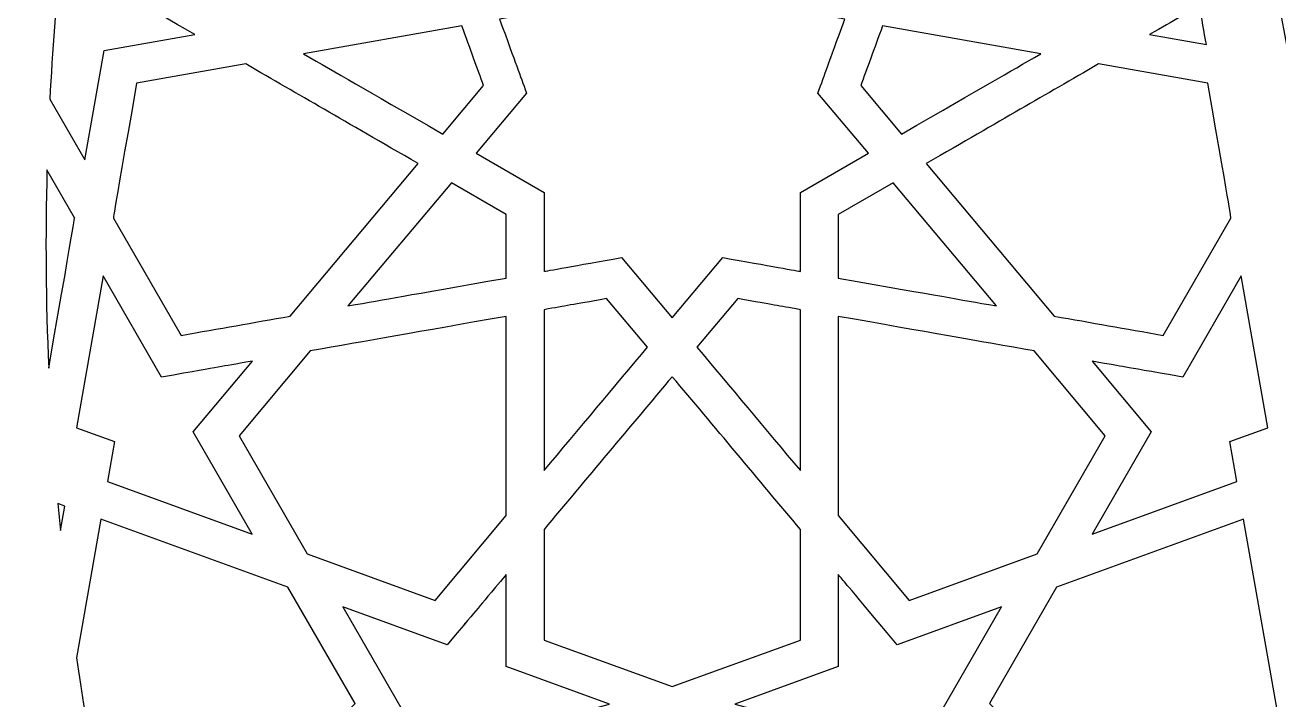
# Model space of a CAD drawing. Header units: millimetres. Extents: x -117 to 92, y -106 to 100.
# Drawn here: x -90.23 to -46.25, y -14 to 9.66 of the extents above; entities that cross this region are included whole.
import ezdxf

# ---------------------------------------------------------------- set-up
doc = ezdxf.new("R2010")
doc.units = ezdxf.units.MM
doc.header["$MEASUREMENT"] = 0
doc.layers.add('layer 1', color=7, linetype='Continuous')

msp = doc.modelspace()

# ---------------------------------------------------------------- linework, layer by layer
at = {"layer": 'layer 1', "color": 250}
for points, knots in [([(57.6633, -74.0462), (-35.9847, -77.3063), (-82.6981, 35.9438), (-17.6417, 100.1639), (-17.6417, 100.1639), (-115.9306, 72.747), (-116.9045, -66.9385), (-19.0207, -95.6874), (-19.0207, -95.6874), (15.7699, -105.9025), (54.2608, -97.1744), (81.3982, -70.3781), (81.3982, -70.3781), (73.7401, -72.5155), (65.72, -73.7644), (57.6633, -74.0462)], [0, 0, 0, 0, 0.2, 0.2, 0.2, 0.2, 0.4, 0.4, 0.4, 0.4, 0.6, 0.6, 0.6, 0.6, 1, 1, 1, 1]), ([(57.6633, -74.0462), (-35.9847, -77.3063), (-82.6981, 35.9438), (-17.6417, 100.1639), (-17.6417, 100.1639), (-115.9306, 72.747), (-116.9045, -66.9385), (-19.0207, -95.6874), (-19.0207, -95.6874), (15.7699, -105.9025), (54.2608, -97.1744), (81.3982, -70.3781), (81.3982, -70.3781), (73.7401, -72.5155), (65.72, -73.7644), (57.6633, -74.0462)], [0, 0, 0, 0, 0.2, 0.2, 0.2, 0.2, 0.4, 0.4, 0.4, 0.4, 0.6, 0.6, 0.6, 0.6, 1, 1, 1, 1]), ([(-88.9626, 12.144), (-88.9626, 12.144), (-86.3859, 14.7221), (-86.3859, 14.7221), (-86.3859, 14.7221), (-86.3859, 14.7221), (-87.0531, 10.9347), (-87.0531, 10.9347), (-87.0531, 10.9347), (-86.3331, 10.5184), (-86.1157, 10.3925), (-84.271, 9.3278), (-84.271, 9.3278), (-84.271, 9.3278), (-87.4548, 8.7669), (-87.4548, 8.7669), (-87.4548, 8.7669), (-87.4548, 8.7669), (-88.1319, 4.9343), (-88.1319, 4.9343), (-88.1319, 4.9343), (-88.1319, 4.9343), (-89.3586, 7.0591), (-89.3586, 7.0591), (-89.3586, 7.0591), (-89.2704, 8.7549), (-89.1384, 10.45), (-88.9626, 12.144)], [0, 0, 0, 0, 0.125, 0.125, 0.125, 0.125, 0.25, 0.25, 0.25, 0.25, 0.375, 0.375, 0.375, 0.375, 0.5, 0.5, 0.5, 0.5, 0.625, 0.625, 0.625, 0.625, 0.75, 0.75, 0.75, 0.75, 1, 1, 1, 1]), ([(-88.9626, 12.144), (-88.9626, 12.144), (-86.3859, 14.7221), (-86.3859, 14.7221), (-86.3859, 14.7221), (-86.3859, 14.7221), (-87.0531, 10.9347), (-87.0531, 10.9347), (-87.0531, 10.9347), (-86.3331, 10.5184), (-86.1157, 10.3925), (-84.271, 9.3278), (-84.271, 9.3278), (-84.271, 9.3278), (-87.4548, 8.7669), (-87.4548, 8.7669), (-87.4548, 8.7669), (-87.4548, 8.7669), (-88.1319, 4.9343), (-88.1319, 4.9343), (-88.1319, 4.9343), (-88.1319, 4.9343), (-89.3586, 7.0591), (-89.3586, 7.0591), (-89.3586, 7.0591), (-89.2704, 8.7549), (-89.1384, 10.45), (-88.9626, 12.144)], [0, 0, 0, 0, 0.125, 0.125, 0.125, 0.125, 0.25, 0.25, 0.25, 0.25, 0.375, 0.375, 0.375, 0.375, 0.5, 0.5, 0.5, 0.5, 0.625, 0.625, 0.625, 0.625, 0.75, 0.75, 0.75, 0.75, 1, 1, 1, 1]), ([(-74.4109, 5.1647), (-74.4109, 5.1647), (-74.4106, 5.165), (-74.4106, 5.165), (-74.4106, 5.165), (-74.4106, 5.165), (-74.4109, 5.165), (-74.4109, 5.165), (-74.4109, 5.165), (-74.4109, 5.165), (-72.6397, 7.2764), (-72.6397, 7.2764), (-72.6397, 7.2764), (-72.8875, 7.9573), (-72.9875, 8.2346), (-73.5836, 9.8697), (-73.5836, 9.8697), (-70.9538, 10.3329), (-71.4196, 10.2718), (-70.8926, 10.2718), (-70.8926, 10.2718), (-70.8926, 10.2718), (-69.9234, 12.9388), (-69.9234, 12.9388), (-69.9234, 12.9388), (-69.9234, 12.9388), (-67.5302, 11.5581), (-67.5302, 11.5581), (-67.5302, 11.5581), (-67.5302, 11.5581), (-65.1369, 12.9388), (-65.1369, 12.9388), (-65.1369, 12.9388), (-65.074, 12.7656), (-64.2311, 10.4447), (-64.1678, 10.2718), (-64.1678, 10.2718), (-63.6408, 10.2718), (-64.1074, 10.3329), (-61.4767, 9.8697), (-61.4767, 9.8697), (-62.071, 8.2398), (-62.1605, 7.9918), (-62.4207, 7.2764), (-62.4207, 7.2764), (-62.4207, 7.2764), (-60.6495, 5.165), (-60.6495, 5.165), (-60.6495, 5.165), (-60.6495, 5.165), (-60.6498, 5.165), (-60.6498, 5.165), (-60.6498, 5.165), (-60.6498, 5.165), (-60.6495, 5.1647), (-60.6495, 5.1647), (-60.6495, 5.1647), (-60.6495, 5.1647), (-63.0363, 3.786), (-63.0363, 3.786), (-63.0363, 3.786), (-63.0363, 3.786), (-63.0363, 1.0269), (-63.0363, 1.0269), (-63.0363, 1.0269), (-63.0742, 1.0337), (-64.1614, 1.2256), (-65.7514, 1.5074), (-65.7514, 1.5074), (-65.7514, 1.5074), (-67.5266, -0.6064), (-67.5266, -0.6064), (-67.5266, -0.6064), (-67.5266, -0.6064), (-67.5302, -0.6025), (-67.5302, -0.6025), (-67.5302, -0.6025), (-67.5302, -0.6025), (-67.5338, -0.6064), (-67.5338, -0.6064), (-67.5338, -0.6064), (-67.5338, -0.6064), (-69.309, 1.5074), (-69.309, 1.5074), (-69.309, 1.5074), (-70.8989, 1.2256), (-71.9862, 1.0337), (-72.0241, 1.0269), (-72.0241, 1.0269), (-72.0241, 1.0269), (-72.0241, 3.786), (-72.0241, 3.786), (-72.0241, 3.786), (-72.0241, 3.786), (-74.4109, 5.1647), (-74.4109, 5.1647)], [0, 0, 0, 0, 0.04, 0.04, 0.04, 0.04, 0.08, 0.08, 0.08, 0.08, 0.12, 0.12, 0.12, 0.12, 0.16, 0.16, 0.16, 0.16, 0.2, 0.2, 0.2, 0.2, 0.24, 0.24, 0.24, 0.24, 0.28, 0.28, 0.28, 0.28, 0.32, 0.32, 0.32, 0.32, 0.36, 0.36, 0.36, 0.36, 0.4, 0.4, 0.4, 0.4, 0.44, 0.44, 0.44, 0.44, 0.48, 0.48, 0.48, 0.48, 0.52, 0.52, 0.52, 0.52, 0.56, 0.56, 0.56, 0.56, 0.6, 0.6, 0.6, 0.6, 0.64, 0.64, 0.64, 0.64, 0.68, 0.68, 0.68, 0.68, 0.72, 0.72, 0.72, 0.72, 0.76, 0.76, 0.76, 0.76, 0.8, 0.8, 0.8, 0.8, 0.84, 0.84, 0.84, 0.84, 0.88, 0.88, 0.88, 0.88, 0.92, 0.92, 0.92, 0.92, 1, 1, 1, 1]), ([(-74.4109, 5.1647), (-74.4109, 5.1647), (-74.4106, 5.165), (-74.4106, 5.165), (-74.4106, 5.165), (-74.4106, 5.165), (-74.4109, 5.165), (-74.4109, 5.165), (-74.4109, 5.165), (-74.4109, 5.165), (-72.6397, 7.2764), (-72.6397, 7.2764), (-72.6397, 7.2764), (-72.8875, 7.9573), (-72.9875, 8.2346), (-73.5836, 9.8697), (-73.5836, 9.8697), (-70.9538, 10.3329), (-71.4196, 10.2718), (-70.8926, 10.2718), (-70.8926, 10.2718), (-70.8926, 10.2718), (-69.9234, 12.9388), (-69.9234, 12.9388), (-69.9234, 12.9388), (-69.9234, 12.9388), (-67.5302, 11.5581), (-67.5302, 11.5581), (-67.5302, 11.5581), (-67.5302, 11.5581), (-65.1369, 12.9388), (-65.1369, 12.9388), (-65.1369, 12.9388), (-65.074, 12.7656), (-64.2311, 10.4447), (-64.1678, 10.2718), (-64.1678, 10.2718), (-63.6408, 10.2718), (-64.1074, 10.3329), (-61.4767, 9.8697), (-61.4767, 9.8697), (-62.071, 8.2398), (-62.1605, 7.9918), (-62.4207, 7.2764), (-62.4207, 7.2764), (-62.4207, 7.2764), (-60.6495, 5.165), (-60.6495, 5.165), (-60.6495, 5.165), (-60.6495, 5.165), (-60.6498, 5.165), (-60.6498, 5.165), (-60.6498, 5.165), (-60.6498, 5.165), (-60.6495, 5.1647), (-60.6495, 5.1647), (-60.6495, 5.1647), (-60.6495, 5.1647), (-63.0363, 3.786), (-63.0363, 3.786), (-63.0363, 3.786), (-63.0363, 3.786), (-63.0363, 1.0269), (-63.0363, 1.0269), (-63.0363, 1.0269), (-63.0742, 1.0337), (-64.1614, 1.2256), (-65.7514, 1.5074), (-65.7514, 1.5074), (-65.7514, 1.5074), (-67.5266, -0.6064), (-67.5266, -0.6064), (-67.5266, -0.6064), (-67.5266, -0.6064), (-67.5302, -0.6025), (-67.5302, -0.6025), (-67.5302, -0.6025), (-67.5302, -0.6025), (-67.5338, -0.6064), (-67.5338, -0.6064), (-67.5338, -0.6064), (-67.5338, -0.6064), (-69.309, 1.5074), (-69.309, 1.5074), (-69.309, 1.5074), (-70.8989, 1.2256), (-71.9862, 1.0337), (-72.0241, 1.0269), (-72.0241, 1.0269), (-72.0241, 1.0269), (-72.0241, 3.786), (-72.0241, 3.786), (-72.0241, 3.786), (-72.0241, 3.786), (-74.4109, 5.1647), (-74.4109, 5.1647)], [0, 0, 0, 0, 0.04, 0.04, 0.04, 0.04, 0.08, 0.08, 0.08, 0.08, 0.12, 0.12, 0.12, 0.12, 0.16, 0.16, 0.16, 0.16, 0.2, 0.2, 0.2, 0.2, 0.24, 0.24, 0.24, 0.24, 0.28, 0.28, 0.28, 0.28, 0.32, 0.32, 0.32, 0.32, 0.36, 0.36, 0.36, 0.36, 0.4, 0.4, 0.4, 0.4, 0.44, 0.44, 0.44, 0.44, 0.48, 0.48, 0.48, 0.48, 0.52, 0.52, 0.52, 0.52, 0.56, 0.56, 0.56, 0.56, 0.6, 0.6, 0.6, 0.6, 0.64, 0.64, 0.64, 0.64, 0.68, 0.68, 0.68, 0.68, 0.72, 0.72, 0.72, 0.72, 0.76, 0.76, 0.76, 0.76, 0.8, 0.8, 0.8, 0.8, 0.84, 0.84, 0.84, 0.84, 0.88, 0.88, 0.88, 0.88, 0.92, 0.92, 0.92, 0.92, 1, 1, 1, 1]), ([(-50.7894, 9.3278), (-49.9156, 9.8323), (-49.409, 10.1247), (-49.0379, 10.3392), (-49.0379, 10.3392), (-48.961, 9.8841), (-48.877, 9.4301), (-48.7941, 8.9761), (-48.7941, 8.9761), (-48.7941, 8.9761), (-50.7894, 9.3278), (-50.7894, 9.3278)], [0, 0, 0, 0, 0.25, 0.25, 0.25, 0.25, 0.5, 0.5, 0.5, 0.5, 1, 1, 1, 1]), ([(-50.7894, 9.3278), (-49.9156, 9.8323), (-49.409, 10.1247), (-49.0379, 10.3392), (-49.0379, 10.3392), (-48.961, 9.8841), (-48.877, 9.4301), (-48.7941, 8.9761), (-48.7941, 8.9761), (-48.7941, 8.9761), (-50.7894, 9.3278), (-50.7894, 9.3278)], [0, 0, 0, 0, 0.25, 0.25, 0.25, 0.25, 0.5, 0.5, 0.5, 0.5, 1, 1, 1, 1]), ([(-74.1453, 7.542), (-74.1453, 7.542), (-75.5753, 5.8371), (-75.5753, 5.8371), (-75.5753, 5.8371), (-78.4513, 7.4969), (-79.2448, 7.9544), (-80.4587, 8.6558), (-80.4587, 8.6558), (-80.4587, 8.6558), (-74.9078, 9.6358), (-74.9078, 9.6358), (-74.9078, 9.6358), (-74.6157, 8.8343), (-74.3548, 8.1185), (-74.1453, 7.542)], [0, 0, 0, 0, 0.2, 0.2, 0.2, 0.2, 0.4, 0.4, 0.4, 0.4, 0.6, 0.6, 0.6, 0.6, 1, 1, 1, 1]), ([(-74.1453, 7.542), (-74.1453, 7.542), (-75.5753, 5.8371), (-75.5753, 5.8371), (-75.5753, 5.8371), (-78.4513, 7.4969), (-79.2448, 7.9544), (-80.4587, 8.6558), (-80.4587, 8.6558), (-80.4587, 8.6558), (-74.9078, 9.6358), (-74.9078, 9.6358), (-74.9078, 9.6358), (-74.6157, 8.8343), (-74.3548, 8.1185), (-74.1453, 7.542)], [0, 0, 0, 0, 0.2, 0.2, 0.2, 0.2, 0.4, 0.4, 0.4, 0.4, 0.6, 0.6, 0.6, 0.6, 1, 1, 1, 1]), ([(-60.1526, 9.6358), (-60.1526, 9.6358), (-54.6019, 8.6558), (-54.6019, 8.6558), (-54.6019, 8.6558), (-55.7981, 7.9647), (-56.485, 7.5685), (-59.4851, 5.8371), (-59.4851, 5.8371), (-59.4851, 5.8371), (-60.9151, 7.542), (-60.9151, 7.542), (-60.9151, 7.542), (-60.7056, 8.1185), (-60.4449, 8.8343), (-60.1526, 9.6358)], [0, 0, 0, 0, 0.2, 0.2, 0.2, 0.2, 0.4, 0.4, 0.4, 0.4, 0.6, 0.6, 0.6, 0.6, 1, 1, 1, 1]), ([(-60.1526, 9.6358), (-60.1526, 9.6358), (-54.6019, 8.6558), (-54.6019, 8.6558), (-54.6019, 8.6558), (-55.7981, 7.9647), (-56.485, 7.5685), (-59.4851, 5.8371), (-59.4851, 5.8371), (-59.4851, 5.8371), (-60.9151, 7.542), (-60.9151, 7.542), (-60.9151, 7.542), (-60.7056, 8.1185), (-60.4449, 8.8343), (-60.1526, 9.6358)], [0, 0, 0, 0, 0.2, 0.2, 0.2, 0.2, 0.4, 0.4, 0.4, 0.4, 0.6, 0.6, 0.6, 0.6, 1, 1, 1, 1]), ([(-76.4395, 4.8073), (-76.4395, 4.8073), (-80.9304, -0.5454), (-80.9304, -0.5454), (-80.9304, -0.5454), (-82.2443, -0.7761), (-83.4008, -0.98), (-84.7525, -1.2181), (-84.7525, -1.2181), (-84.7525, -1.2181), (-87.127, 2.8917), (-87.127, 2.8917), (-87.127, 2.8917), (-87.1167, 2.9503), (-87.2452, 2.3407), (-86.3122, 7.6235), (-86.3122, 7.6235), (-86.3122, 7.6235), (-82.4865, 8.2977), (-82.4865, 8.2977), (-82.4865, 8.2977), (-80.5525, 7.1797), (-79.092, 6.338), (-76.4395, 4.8073)], [0, 0, 0, 0, 0.1428571, 0.1428571, 0.1428571, 0.1428571, 0.2857143, 0.2857143, 0.2857143, 0.2857143, 0.4285714, 0.4285714, 0.4285714, 0.4285714, 0.5714286, 0.5714286, 0.5714286, 0.5714286, 0.7142857, 0.7142857, 0.7142857, 0.7142857, 1, 1, 1, 1]), ([(-76.4395, 4.8073), (-76.4395, 4.8073), (-80.9304, -0.5454), (-80.9304, -0.5454), (-80.9304, -0.5454), (-82.2443, -0.7761), (-83.4008, -0.98), (-84.7525, -1.2181), (-84.7525, -1.2181), (-84.7525, -1.2181), (-87.127, 2.8917), (-87.127, 2.8917), (-87.127, 2.8917), (-87.1167, 2.9503), (-87.2452, 2.3407), (-86.3122, 7.6235), (-86.3122, 7.6235), (-86.3122, 7.6235), (-82.4865, 8.2977), (-82.4865, 8.2977), (-82.4865, 8.2977), (-80.5525, 7.1797), (-79.092, 6.338), (-76.4395, 4.8073)], [0, 0, 0, 0, 0.1428571, 0.1428571, 0.1428571, 0.1428571, 0.2857143, 0.2857143, 0.2857143, 0.2857143, 0.4285714, 0.4285714, 0.4285714, 0.4285714, 0.5714286, 0.5714286, 0.5714286, 0.5714286, 0.7142857, 0.7142857, 0.7142857, 0.7142857, 1, 1, 1, 1]), ([(-50.3079, -1.2181), (-51.6604, -0.98), (-52.8161, -0.7761), (-54.1302, -0.5454), (-54.1302, -0.5454), (-54.1302, -0.5454), (-58.6209, 4.8073), (-58.6209, 4.8073), (-58.6209, 4.8073), (-55.9682, 6.338), (-54.508, 7.1797), (-52.5741, 8.2977), (-52.5741, 8.2977), (-52.5741, 8.2977), (-48.7482, 7.6235), (-48.7482, 7.6235), (-48.7482, 7.6235), (-47.8582, 2.5841), (-47.9802, 3.1581), (-47.9333, 2.8917), (-47.9333, 2.8917), (-47.9333, 2.8917), (-50.3079, -1.2181), (-50.3079, -1.2181)], [0, 0, 0, 0, 0.1428571, 0.1428571, 0.1428571, 0.1428571, 0.2857143, 0.2857143, 0.2857143, 0.2857143, 0.4285714, 0.4285714, 0.4285714, 0.4285714, 0.5714286, 0.5714286, 0.5714286, 0.5714286, 0.7142857, 0.7142857, 0.7142857, 0.7142857, 1, 1, 1, 1]), ([(-50.3079, -1.2181), (-51.6604, -0.98), (-52.8161, -0.7761), (-54.1302, -0.5454), (-54.1302, -0.5454), (-54.1302, -0.5454), (-58.6209, 4.8073), (-58.6209, 4.8073), (-58.6209, 4.8073), (-55.9682, 6.338), (-54.508, 7.1797), (-52.5741, 8.2977), (-52.5741, 8.2977), (-52.5741, 8.2977), (-48.7482, 7.6235), (-48.7482, 7.6235), (-48.7482, 7.6235), (-47.8582, 2.5841), (-47.9802, 3.1581), (-47.9333, 2.8917), (-47.9333, 2.8917), (-47.9333, 2.8917), (-50.3079, -1.2181), (-50.3079, -1.2181)], [0, 0, 0, 0, 0.1428571, 0.1428571, 0.1428571, 0.1428571, 0.2857143, 0.2857143, 0.2857143, 0.2857143, 0.4285714, 0.4285714, 0.4285714, 0.4285714, 0.5714286, 0.5714286, 0.5714286, 0.5714286, 0.7142857, 0.7142857, 0.7142857, 0.7142857, 1, 1, 1, 1]), ([(-89.4566, 4.5805), (-89.4566, 4.5805), (-88.49, 2.9062), (-88.49, 2.9062), (-88.49, 2.9062), (-88.49, 2.9062), (-88.4033, 3.2964), (-89.398, -2.3629), (-89.398, -2.3629), (-89.4992, -0.0501), (-89.5189, 2.2652), (-89.4566, 4.5805)], [0, 0, 0, 0, 0.25, 0.25, 0.25, 0.25, 0.5, 0.5, 0.5, 0.5, 1, 1, 1, 1]), ([(-89.4566, 4.5805), (-89.4566, 4.5805), (-88.49, 2.9062), (-88.49, 2.9062), (-88.49, 2.9062), (-88.49, 2.9062), (-88.4033, 3.2964), (-89.398, -2.3629), (-89.398, -2.3629), (-89.4992, -0.0501), (-89.5189, 2.2652), (-89.4566, 4.5805)], [0, 0, 0, 0, 0.25, 0.25, 0.25, 0.25, 0.5, 0.5, 0.5, 0.5, 1, 1, 1, 1]), ([(-75.2749, 4.1349), (-75.2749, 4.1349), (-73.3483, 3.0219), (-73.3483, 3.0219), (-73.3483, 3.0219), (-73.3483, 3.0219), (-73.3483, 0.7924), (-73.3483, 0.7924), (-73.3483, 0.7924), (-77.0049, 0.1475), (-77.4503, 0.0692), (-78.9011, -0.187), (-78.9011, -0.187), (-78.9011, -0.187), (-75.2749, 4.1349), (-75.2749, 4.1349)], [0, 0, 0, 0, 0.2, 0.2, 0.2, 0.2, 0.4, 0.4, 0.4, 0.4, 0.6, 0.6, 0.6, 0.6, 1, 1, 1, 1]), ([(-75.2749, 4.1349), (-75.2749, 4.1349), (-73.3483, 3.0219), (-73.3483, 3.0219), (-73.3483, 3.0219), (-73.3483, 3.0219), (-73.3483, 0.7924), (-73.3483, 0.7924), (-73.3483, 0.7924), (-77.0049, 0.1475), (-77.4503, 0.0692), (-78.9011, -0.187), (-78.9011, -0.187), (-78.9011, -0.187), (-75.2749, 4.1349), (-75.2749, 4.1349)], [0, 0, 0, 0, 0.2, 0.2, 0.2, 0.2, 0.4, 0.4, 0.4, 0.4, 0.6, 0.6, 0.6, 0.6, 1, 1, 1, 1]), ([(-56.1594, -0.187), (-57.6324, 0.0734), (-57.9429, 0.1277), (-61.7121, 0.7924), (-61.7121, 0.7924), (-61.7121, 0.7924), (-61.7121, 3.0219), (-61.7121, 3.0219), (-61.7121, 3.0219), (-61.7121, 3.0219), (-59.7855, 4.1349), (-59.7855, 4.1349), (-59.7855, 4.1349), (-59.7855, 4.1349), (-56.1594, -0.187), (-56.1594, -0.187)], [0, 0, 0, 0, 0.2, 0.2, 0.2, 0.2, 0.4, 0.4, 0.4, 0.4, 0.6, 0.6, 0.6, 0.6, 1, 1, 1, 1]), ([(-56.1594, -0.187), (-57.6324, 0.0734), (-57.9429, 0.1277), (-61.7121, 0.7924), (-61.7121, 0.7924), (-61.7121, 0.7924), (-61.7121, 3.0219), (-61.7121, 3.0219), (-61.7121, 3.0219), (-61.7121, 3.0219), (-59.7855, 4.1349), (-59.7855, 4.1349), (-59.7855, 4.1349), (-59.7855, 4.1349), (-56.1594, -0.187), (-56.1594, -0.187)], [0, 0, 0, 0, 0.2, 0.2, 0.2, 0.2, 0.4, 0.4, 0.4, 0.4, 0.6, 0.6, 0.6, 0.6, 1, 1, 1, 1]), ([(-88.4226, -4.4598), (-88.4226, -4.4598), (-87.4846, 0.8636), (-87.4846, 0.8636), (-87.4846, 0.8636), (-87.4846, 0.8636), (-85.4355, -2.6829), (-85.4355, -2.6829), (-85.4355, -2.6829), (-83.0492, -2.2627), (-83.5849, -2.3569), (-82.2537, -2.1227), (-82.2537, -2.1227), (-82.2537, -2.1227), (-84.3296, -4.5963), (-84.3296, -4.5963), (-84.3296, -4.5963), (-84.3296, -4.5963), (-82.2581, -8.1883), (-82.2581, -8.1883), (-82.2581, -8.1883), (-82.2581, -8.1883), (-87.3367, -6.3405), (-87.3367, -6.3405), (-87.3367, -6.3405), (-87.3367, -6.3405), (-87.0905, -4.9445), (-87.0905, -4.9445), (-87.0905, -4.9445), (-87.0905, -4.9445), (-88.4226, -4.4598), (-88.4226, -4.4598)], [0, 0, 0, 0, 0.1111111, 0.1111111, 0.1111111, 0.1111111, 0.2222222, 0.2222222, 0.2222222, 0.2222222, 0.3333333, 0.3333333, 0.3333333, 0.3333333, 0.4444444, 0.4444444, 0.4444444, 0.4444444, 0.5555556, 0.5555556, 0.5555556, 0.5555556, 0.6666667, 0.6666667, 0.6666667, 0.6666667, 0.7777778, 0.7777778, 0.7777778, 0.7777778, 1, 1, 1, 1]), ([(-88.4226, -4.4598), (-88.4226, -4.4598), (-87.4846, 0.8636), (-87.4846, 0.8636), (-87.4846, 0.8636), (-87.4846, 0.8636), (-85.4355, -2.6829), (-85.4355, -2.6829), (-85.4355, -2.6829), (-83.0492, -2.2627), (-83.5849, -2.3569), (-82.2537, -2.1227), (-82.2537, -2.1227), (-82.2537, -2.1227), (-84.3296, -4.5963), (-84.3296, -4.5963), (-84.3296, -4.5963), (-84.3296, -4.5963), (-82.2581, -8.1883), (-82.2581, -8.1883), (-82.2581, -8.1883), (-82.2581, -8.1883), (-87.3367, -6.3405), (-87.3367, -6.3405), (-87.3367, -6.3405), (-87.3367, -6.3405), (-87.0905, -4.9445), (-87.0905, -4.9445), (-87.0905, -4.9445), (-87.0905, -4.9445), (-88.4226, -4.4598), (-88.4226, -4.4598)], [0, 0, 0, 0, 0.1111111, 0.1111111, 0.1111111, 0.1111111, 0.2222222, 0.2222222, 0.2222222, 0.2222222, 0.3333333, 0.3333333, 0.3333333, 0.3333333, 0.4444444, 0.4444444, 0.4444444, 0.4444444, 0.5555556, 0.5555556, 0.5555556, 0.5555556, 0.6666667, 0.6666667, 0.6666667, 0.6666667, 0.7777778, 0.7777778, 0.7777778, 0.7777778, 1, 1, 1, 1]), ([(-47.7238, -6.3405), (-47.7238, -6.3405), (-52.8024, -8.1883), (-52.8024, -8.1883), (-52.8024, -8.1883), (-52.8024, -8.1883), (-50.7308, -4.5963), (-50.7308, -4.5963), (-50.7308, -4.5963), (-50.7308, -4.5963), (-52.8066, -2.1227), (-52.8066, -2.1227), (-52.8066, -2.1227), (-51.4124, -2.3678), (-52.1084, -2.2454), (-49.6249, -2.6829), (-49.6249, -2.6829), (-49.6249, -2.6829), (-47.576, 0.8636), (-47.576, 0.8636), (-47.576, 0.8636), (-47.576, 0.8636), (-46.6379, -4.4598), (-46.6379, -4.4598), (-46.6379, -4.4598), (-46.6379, -4.4598), (-47.97, -4.9445), (-47.97, -4.9445), (-47.97, -4.9445), (-47.97, -4.9445), (-47.7238, -6.3405), (-47.7238, -6.3405)], [0, 0, 0, 0, 0.1111111, 0.1111111, 0.1111111, 0.1111111, 0.2222222, 0.2222222, 0.2222222, 0.2222222, 0.3333333, 0.3333333, 0.3333333, 0.3333333, 0.4444444, 0.4444444, 0.4444444, 0.4444444, 0.5555556, 0.5555556, 0.5555556, 0.5555556, 0.6666667, 0.6666667, 0.6666667, 0.6666667, 0.7777778, 0.7777778, 0.7777778, 0.7777778, 1, 1, 1, 1]), ([(-47.7238, -6.3405), (-47.7238, -6.3405), (-52.8024, -8.1883), (-52.8024, -8.1883), (-52.8024, -8.1883), (-52.8024, -8.1883), (-50.7308, -4.5963), (-50.7308, -4.5963), (-50.7308, -4.5963), (-50.7308, -4.5963), (-52.8066, -2.1227), (-52.8066, -2.1227), (-52.8066, -2.1227), (-51.4124, -2.3678), (-52.1084, -2.2454), (-49.6249, -2.6829), (-49.6249, -2.6829), (-49.6249, -2.6829), (-47.576, 0.8636), (-47.576, 0.8636), (-47.576, 0.8636), (-47.576, 0.8636), (-46.6379, -4.4598), (-46.6379, -4.4598), (-46.6379, -4.4598), (-46.6379, -4.4598), (-47.97, -4.9445), (-47.97, -4.9445), (-47.97, -4.9445), (-47.97, -4.9445), (-47.7238, -6.3405), (-47.7238, -6.3405)], [0, 0, 0, 0, 0.1111111, 0.1111111, 0.1111111, 0.1111111, 0.2222222, 0.2222222, 0.2222222, 0.2222222, 0.3333333, 0.3333333, 0.3333333, 0.3333333, 0.4444444, 0.4444444, 0.4444444, 0.4444444, 0.5555556, 0.5555556, 0.5555556, 0.5555556, 0.6666667, 0.6666667, 0.6666667, 0.6666667, 0.7777778, 0.7777778, 0.7777778, 0.7777778, 1, 1, 1, 1]), ([(-68.398, -1.6365), (-69.5278, -2.9817), (-70.8139, -4.5152), (-72.0241, -5.9584), (-72.0241, -5.9584), (-72.0241, -5.9584), (-72.0241, -0.3178), (-72.0241, -0.3178), (-72.0241, -0.3178), (-71.202, -0.1721), (-71.0967, -0.1542), (-69.8313, 0.0699), (-69.8313, 0.0699), (-69.8313, 0.0699), (-68.398, -1.6365), (-68.398, -1.6365)], [0, 0, 0, 0, 0.2, 0.2, 0.2, 0.2, 0.4, 0.4, 0.4, 0.4, 0.6, 0.6, 0.6, 0.6, 1, 1, 1, 1]), ([(-68.398, -1.6365), (-69.5278, -2.9817), (-70.8139, -4.5152), (-72.0241, -5.9584), (-72.0241, -5.9584), (-72.0241, -5.9584), (-72.0241, -0.3178), (-72.0241, -0.3178), (-72.0241, -0.3178), (-71.202, -0.1721), (-71.0967, -0.1542), (-69.8313, 0.0699), (-69.8313, 0.0699), (-69.8313, 0.0699), (-68.398, -1.6365), (-68.398, -1.6365)], [0, 0, 0, 0, 0.2, 0.2, 0.2, 0.2, 0.4, 0.4, 0.4, 0.4, 0.6, 0.6, 0.6, 0.6, 1, 1, 1, 1]), ([(-63.0363, -0.3178), (-63.0363, -0.3178), (-63.0363, -5.9584), (-63.0363, -5.9584), (-63.0363, -5.9584), (-64.2463, -4.5152), (-65.5326, -2.9817), (-66.6625, -1.6365), (-66.6625, -1.6365), (-66.6625, -1.6365), (-65.2292, 0.0699), (-65.2292, 0.0699), (-65.2292, 0.0699), (-63.9123, -0.163), (-63.8806, -0.1683), (-63.0363, -0.3178)], [0, 0, 0, 0, 0.2, 0.2, 0.2, 0.2, 0.4, 0.4, 0.4, 0.4, 0.6, 0.6, 0.6, 0.6, 1, 1, 1, 1]), ([(-63.0363, -0.3178), (-63.0363, -0.3178), (-63.0363, -5.9584), (-63.0363, -5.9584), (-63.0363, -5.9584), (-64.2463, -4.5152), (-65.5326, -2.9817), (-66.6625, -1.6365), (-66.6625, -1.6365), (-66.6625, -1.6365), (-65.2292, 0.0699), (-65.2292, 0.0699), (-65.2292, 0.0699), (-63.9123, -0.163), (-63.8806, -0.1683), (-63.0363, -0.3178)], [0, 0, 0, 0, 0.2, 0.2, 0.2, 0.2, 0.4, 0.4, 0.4, 0.4, 0.6, 0.6, 0.6, 0.6, 1, 1, 1, 1]), ([(-82.7196, -4.7378), (-82.7196, -4.7378), (-80.2263, -1.766), (-80.2263, -1.766), (-80.2263, -1.766), (-80.2263, -1.766), (-80.2261, -1.766), (-80.2261, -1.766), (-80.2261, -1.766), (-80.2261, -1.766), (-80.2256, -1.7656), (-80.2256, -1.7656), (-80.2256, -1.7656), (-78.265, -1.4185), (-76.4695, -1.1028), (-73.3483, -0.5524), (-73.3483, -0.5524), (-73.3483, -1.428), (-73.3483, -6.6668), (-73.3483, -7.5378), (-73.3483, -7.5378), (-73.3483, -7.5378), (-75.842, -10.5092), (-75.842, -10.5092), (-75.842, -10.5092), (-75.842, -10.5092), (-80.3327, -8.8766), (-80.3327, -8.8766), (-80.3327, -8.8766), (-80.3327, -8.8766), (-82.7196, -4.7378), (-82.7196, -4.7378)], [0, 0, 0, 0, 0.1111111, 0.1111111, 0.1111111, 0.1111111, 0.2222222, 0.2222222, 0.2222222, 0.2222222, 0.3333333, 0.3333333, 0.3333333, 0.3333333, 0.4444444, 0.4444444, 0.4444444, 0.4444444, 0.5555556, 0.5555556, 0.5555556, 0.5555556, 0.6666667, 0.6666667, 0.6666667, 0.6666667, 0.7777778, 0.7777778, 0.7777778, 0.7777778, 1, 1, 1, 1]), ([(-82.7196, -4.7378), (-82.7196, -4.7378), (-80.2263, -1.766), (-80.2263, -1.766), (-80.2263, -1.766), (-80.2263, -1.766), (-80.2261, -1.766), (-80.2261, -1.766), (-80.2261, -1.766), (-80.2261, -1.766), (-80.2256, -1.7656), (-80.2256, -1.7656), (-80.2256, -1.7656), (-78.265, -1.4185), (-76.4695, -1.1028), (-73.3483, -0.5524), (-73.3483, -0.5524), (-73.3483, -1.428), (-73.3483, -6.6668), (-73.3483, -7.5378), (-73.3483, -7.5378), (-73.3483, -7.5378), (-75.842, -10.5092), (-75.842, -10.5092), (-75.842, -10.5092), (-75.842, -10.5092), (-80.3327, -8.8766), (-80.3327, -8.8766), (-80.3327, -8.8766), (-80.3327, -8.8766), (-82.7196, -4.7378), (-82.7196, -4.7378)], [0, 0, 0, 0, 0.1111111, 0.1111111, 0.1111111, 0.1111111, 0.2222222, 0.2222222, 0.2222222, 0.2222222, 0.3333333, 0.3333333, 0.3333333, 0.3333333, 0.4444444, 0.4444444, 0.4444444, 0.4444444, 0.5555556, 0.5555556, 0.5555556, 0.5555556, 0.6666667, 0.6666667, 0.6666667, 0.6666667, 0.7777778, 0.7777778, 0.7777778, 0.7777778, 1, 1, 1, 1]), ([(-54.8347, -1.7656), (-54.8347, -1.7656), (-54.8344, -1.766), (-54.8344, -1.766), (-54.8344, -1.766), (-54.8344, -1.766), (-54.834, -1.766), (-54.834, -1.766), (-54.834, -1.766), (-54.834, -1.766), (-52.3409, -4.7378), (-52.3409, -4.7378), (-52.3409, -4.7378), (-52.3409, -4.7378), (-54.7278, -8.8766), (-54.7278, -8.8766), (-54.7278, -8.8766), (-54.7278, -8.8766), (-59.2186, -10.5092), (-59.2186, -10.5092), (-59.2186, -10.5092), (-59.2186, -10.5092), (-61.7121, -7.5378), (-61.7121, -7.5378), (-61.7121, -7.5378), (-61.7121, -6.6566), (-61.7121, -1.4047), (-61.7121, -0.5524), (-61.7121, -0.5524), (-58.5888, -1.1031), (-56.795, -1.4185), (-54.8347, -1.7656)], [0, 0, 0, 0, 0.1111111, 0.1111111, 0.1111111, 0.1111111, 0.2222222, 0.2222222, 0.2222222, 0.2222222, 0.3333333, 0.3333333, 0.3333333, 0.3333333, 0.4444444, 0.4444444, 0.4444444, 0.4444444, 0.5555556, 0.5555556, 0.5555556, 0.5555556, 0.6666667, 0.6666667, 0.6666667, 0.6666667, 0.7777778, 0.7777778, 0.7777778, 0.7777778, 1, 1, 1, 1]), ([(-54.8347, -1.7656), (-54.8347, -1.7656), (-54.8344, -1.766), (-54.8344, -1.766), (-54.8344, -1.766), (-54.8344, -1.766), (-54.834, -1.766), (-54.834, -1.766), (-54.834, -1.766), (-54.834, -1.766), (-52.3409, -4.7378), (-52.3409, -4.7378), (-52.3409, -4.7378), (-52.3409, -4.7378), (-54.7278, -8.8766), (-54.7278, -8.8766), (-54.7278, -8.8766), (-54.7278, -8.8766), (-59.2186, -10.5092), (-59.2186, -10.5092), (-59.2186, -10.5092), (-59.2186, -10.5092), (-61.7121, -7.5378), (-61.7121, -7.5378), (-61.7121, -7.5378), (-61.7121, -6.6566), (-61.7121, -1.4047), (-61.7121, -0.5524), (-61.7121, -0.5524), (-58.5888, -1.1031), (-56.795, -1.4185), (-54.8347, -1.7656)], [0, 0, 0, 0, 0.1111111, 0.1111111, 0.1111111, 0.1111111, 0.2222222, 0.2222222, 0.2222222, 0.2222222, 0.3333333, 0.3333333, 0.3333333, 0.3333333, 0.4444444, 0.4444444, 0.4444444, 0.4444444, 0.5555556, 0.5555556, 0.5555556, 0.5555556, 0.6666667, 0.6666667, 0.6666667, 0.6666667, 0.7777778, 0.7777778, 0.7777778, 0.7777778, 1, 1, 1, 1]), ([(-72.0241, -8.0193), (-70.6045, -6.326), (-68.9534, -4.3568), (-67.5335, -2.6666), (-67.5335, -2.6666), (-67.5335, -2.6666), (-67.5302, -2.6705), (-67.5302, -2.6705), (-67.5302, -2.6705), (-67.5302, -2.6705), (-67.5269, -2.6666), (-67.5269, -2.6666), (-67.5269, -2.6666), (-66.1069, -4.3568), (-64.4559, -6.326), (-63.0363, -8.0193), (-63.0363, -8.0193), (-63.0363, -8.3732), (-63.0363, -11.183), (-63.0363, -11.8992), (-63.0363, -11.8992), (-63.0363, -11.8992), (-67.5302, -13.5322), (-67.5302, -13.5322), (-67.5302, -13.5322), (-67.5302, -13.5322), (-72.0241, -11.8992), (-72.0241, -11.8992), (-72.0241, -11.8992), (-72.0241, -11.5725), (-72.0241, -8.7422), (-72.0241, -8.0193)], [0, 0, 0, 0, 0.1111111, 0.1111111, 0.1111111, 0.1111111, 0.2222222, 0.2222222, 0.2222222, 0.2222222, 0.3333333, 0.3333333, 0.3333333, 0.3333333, 0.4444444, 0.4444444, 0.4444444, 0.4444444, 0.5555556, 0.5555556, 0.5555556, 0.5555556, 0.6666667, 0.6666667, 0.6666667, 0.6666667, 0.7777778, 0.7777778, 0.7777778, 0.7777778, 1, 1, 1, 1]), ([(-72.0241, -8.0193), (-70.6045, -6.326), (-68.9534, -4.3568), (-67.5335, -2.6666), (-67.5335, -2.6666), (-67.5335, -2.6666), (-67.5302, -2.6705), (-67.5302, -2.6705), (-67.5302, -2.6705), (-67.5302, -2.6705), (-67.5269, -2.6666), (-67.5269, -2.6666), (-67.5269, -2.6666), (-66.1069, -4.3568), (-64.4559, -6.326), (-63.0363, -8.0193), (-63.0363, -8.0193), (-63.0363, -8.3732), (-63.0363, -11.183), (-63.0363, -11.8992), (-63.0363, -11.8992), (-63.0363, -11.8992), (-67.5302, -13.5322), (-67.5302, -13.5322), (-67.5302, -13.5322), (-67.5302, -13.5322), (-72.0241, -11.8992), (-72.0241, -11.8992), (-72.0241, -11.8992), (-72.0241, -11.5725), (-72.0241, -8.7422), (-72.0241, -8.0193)], [0, 0, 0, 0, 0.1111111, 0.1111111, 0.1111111, 0.1111111, 0.2222222, 0.2222222, 0.2222222, 0.2222222, 0.3333333, 0.3333333, 0.3333333, 0.3333333, 0.4444444, 0.4444444, 0.4444444, 0.4444444, 0.5555556, 0.5555556, 0.5555556, 0.5555556, 0.6666667, 0.6666667, 0.6666667, 0.6666667, 0.7777778, 0.7777778, 0.7777778, 0.7777778, 1, 1, 1, 1]), ([(-89.0747, -7.1173), (-89.0747, -7.1173), (-88.8338, -7.2048), (-88.8338, -7.2048), (-88.8338, -7.2048), (-88.8338, -7.2048), (-88.9839, -8.0557), (-88.9839, -8.0557), (-88.9839, -8.0557), (-89.0157, -7.7431), (-89.0459, -7.4302), (-89.0747, -7.1173)], [0, 0, 0, 0, 0.25, 0.25, 0.25, 0.25, 0.5, 0.5, 0.5, 0.5, 1, 1, 1, 1]), ([(-89.0747, -7.1173), (-89.0747, -7.1173), (-88.8338, -7.2048), (-88.8338, -7.2048), (-88.8338, -7.2048), (-88.8338, -7.2048), (-88.9839, -8.0557), (-88.9839, -8.0557), (-88.9839, -8.0557), (-89.0157, -7.7431), (-89.0459, -7.4302), (-89.0747, -7.1173)], [0, 0, 0, 0, 0.25, 0.25, 0.25, 0.25, 0.5, 0.5, 0.5, 0.5, 1, 1, 1, 1]), ([(-88.4269, -12.5204), (-88.4269, -12.5204), (-87.5704, -7.6644), (-87.5704, -7.6644), (-87.5704, -7.6644), (-87.5704, -7.6644), (-81.0084, -10.052), (-81.0084, -10.052), (-81.0084, -10.052), (-81.0084, -10.052), (-78.654, -14.1298), (-78.654, -14.1298), (-78.654, -14.1298), (-78.654, -14.1298), (-81.9407, -17.4152), (-81.9407, -17.4152), (-81.9407, -17.4152), (-81.9407, -17.4152), (-86.4292, -18.6189), (-86.4292, -18.6189), (-86.4292, -18.6189), (-86.4292, -18.6189), (-87.8036, -16.238), (-87.8036, -16.238), (-87.8036, -16.238), (-88.0349, -15.0008), (-88.2432, -13.7615), (-88.4269, -12.5204)], [0, 0, 0, 0, 0.125, 0.125, 0.125, 0.125, 0.25, 0.25, 0.25, 0.25, 0.375, 0.375, 0.375, 0.375, 0.5, 0.5, 0.5, 0.5, 0.625, 0.625, 0.625, 0.625, 0.75, 0.75, 0.75, 0.75, 1, 1, 1, 1]), ([(-88.4269, -12.5204), (-88.4269, -12.5204), (-87.5704, -7.6644), (-87.5704, -7.6644), (-87.5704, -7.6644), (-87.5704, -7.6644), (-81.0084, -10.052), (-81.0084, -10.052), (-81.0084, -10.052), (-81.0084, -10.052), (-78.654, -14.1298), (-78.654, -14.1298), (-78.654, -14.1298), (-78.654, -14.1298), (-81.9407, -17.4152), (-81.9407, -17.4152), (-81.9407, -17.4152), (-81.9407, -17.4152), (-86.4292, -18.6189), (-86.4292, -18.6189), (-86.4292, -18.6189), (-86.4292, -18.6189), (-87.8036, -16.238), (-87.8036, -16.238), (-87.8036, -16.238), (-88.0349, -15.0008), (-88.2432, -13.7615), (-88.4269, -12.5204)], [0, 0, 0, 0, 0.125, 0.125, 0.125, 0.125, 0.25, 0.25, 0.25, 0.25, 0.375, 0.375, 0.375, 0.375, 0.5, 0.5, 0.5, 0.5, 0.625, 0.625, 0.625, 0.625, 0.75, 0.75, 0.75, 0.75, 1, 1, 1, 1]), ([(-48.6311, -18.6189), (-48.6311, -18.6189), (-53.1195, -17.4152), (-53.1195, -17.4152), (-53.1195, -17.4152), (-53.1195, -17.4152), (-56.4063, -14.1298), (-56.4063, -14.1298), (-56.4063, -14.1298), (-56.4063, -14.1298), (-54.0519, -10.052), (-54.0519, -10.052), (-54.0519, -10.052), (-54.0519, -10.052), (-47.4899, -7.6644), (-47.4899, -7.6644), (-47.4899, -7.6644), (-47.4899, -7.6644), (-46.277, -14.5408), (-46.277, -14.5408), (-46.277, -14.5408), (-46.277, -14.5408), (-48.6311, -18.6189), (-48.6311, -18.6189)], [0, 0, 0, 0, 0.1428571, 0.1428571, 0.1428571, 0.1428571, 0.2857143, 0.2857143, 0.2857143, 0.2857143, 0.4285714, 0.4285714, 0.4285714, 0.4285714, 0.5714286, 0.5714286, 0.5714286, 0.5714286, 0.7142857, 0.7142857, 0.7142857, 0.7142857, 1, 1, 1, 1]), ([(-48.6311, -18.6189), (-48.6311, -18.6189), (-53.1195, -17.4152), (-53.1195, -17.4152), (-53.1195, -17.4152), (-53.1195, -17.4152), (-56.4063, -14.1298), (-56.4063, -14.1298), (-56.4063, -14.1298), (-56.4063, -14.1298), (-54.0519, -10.052), (-54.0519, -10.052), (-54.0519, -10.052), (-54.0519, -10.052), (-47.4899, -7.6644), (-47.4899, -7.6644), (-47.4899, -7.6644), (-47.4899, -7.6644), (-46.277, -14.5408), (-46.277, -14.5408), (-46.277, -14.5408), (-46.277, -14.5408), (-48.6311, -18.6189), (-48.6311, -18.6189)], [0, 0, 0, 0, 0.1428571, 0.1428571, 0.1428571, 0.1428571, 0.2857143, 0.2857143, 0.2857143, 0.2857143, 0.4285714, 0.4285714, 0.4285714, 0.4285714, 0.5714286, 0.5714286, 0.5714286, 0.5714286, 0.7142857, 0.7142857, 0.7142857, 0.7142857, 1, 1, 1, 1]), ([(-75.4233, -12.0706), (-74.1018, -10.4955), (-74.5447, -11.0236), (-73.3483, -9.5977), (-73.3483, -9.5977), (-73.3483, -9.5977), (-73.3483, -12.8263), (-73.3483, -12.8263), (-73.3483, -12.8263), (-73.3483, -12.8263), (-69.7286, -14.1446), (-69.7286, -14.1446), (-69.7286, -14.1446), (-69.7286, -14.1446), (-73.337, -15.1105), (-73.337, -15.1105), (-73.337, -15.1105), (-73.337, -15.1105), (-73.337, -20.6953), (-73.337, -20.6953), (-73.337, -20.6953), (-73.337, -20.6953), (-76.1292, -15.8584), (-76.1292, -15.8584), (-76.1292, -15.8584), (-76.1292, -15.8584), (-79.3834, -16.7312), (-79.3834, -16.7312), (-79.3834, -16.7312), (-79.3834, -16.7312), (-76.9992, -14.3482), (-76.9992, -14.3482), (-76.9992, -14.3482), (-76.9992, -14.3482), (-79.0823, -10.7403), (-79.0823, -10.7403), (-79.0823, -10.7403), (-79.0823, -10.7403), (-75.4233, -12.0706), (-75.4233, -12.0706)], [0, 0, 0, 0, 0.0909091, 0.0909091, 0.0909091, 0.0909091, 0.1818182, 0.1818182, 0.1818182, 0.1818182, 0.2727273, 0.2727273, 0.2727273, 0.2727273, 0.3636364, 0.3636364, 0.3636364, 0.3636364, 0.4545455, 0.4545455, 0.4545455, 0.4545455, 0.5454545, 0.5454545, 0.5454545, 0.5454545, 0.6363636, 0.6363636, 0.6363636, 0.6363636, 0.7272727, 0.7272727, 0.7272727, 0.7272727, 0.8181818, 0.8181818, 0.8181818, 0.8181818, 1, 1, 1, 1]), ([(-75.4233, -12.0706), (-74.1018, -10.4955), (-74.5447, -11.0236), (-73.3483, -9.5977), (-73.3483, -9.5977), (-73.3483, -9.5977), (-73.3483, -12.8263), (-73.3483, -12.8263), (-73.3483, -12.8263), (-73.3483, -12.8263), (-69.7286, -14.1446), (-69.7286, -14.1446), (-69.7286, -14.1446), (-69.7286, -14.1446), (-73.337, -15.1105), (-73.337, -15.1105), (-73.337, -15.1105), (-73.337, -15.1105), (-73.337, -20.6953), (-73.337, -20.6953), (-73.337, -20.6953), (-73.337, -20.6953), (-76.1292, -15.8584), (-76.1292, -15.8584), (-76.1292, -15.8584), (-76.1292, -15.8584), (-79.3834, -16.7312), (-79.3834, -16.7312), (-79.3834, -16.7312), (-79.3834, -16.7312), (-76.9992, -14.3482), (-76.9992, -14.3482), (-76.9992, -14.3482), (-76.9992, -14.3482), (-79.0823, -10.7403), (-79.0823, -10.7403), (-79.0823, -10.7403), (-79.0823, -10.7403), (-75.4233, -12.0706), (-75.4233, -12.0706)], [0, 0, 0, 0, 0.0909091, 0.0909091, 0.0909091, 0.0909091, 0.1818182, 0.1818182, 0.1818182, 0.1818182, 0.2727273, 0.2727273, 0.2727273, 0.2727273, 0.3636364, 0.3636364, 0.3636364, 0.3636364, 0.4545455, 0.4545455, 0.4545455, 0.4545455, 0.5454545, 0.5454545, 0.5454545, 0.5454545, 0.6363636, 0.6363636, 0.6363636, 0.6363636, 0.7272727, 0.7272727, 0.7272727, 0.7272727, 0.8181818, 0.8181818, 0.8181818, 0.8181818, 1, 1, 1, 1]), ([(-65.332, -14.1446), (-65.332, -14.1446), (-61.7121, -12.8263), (-61.7121, -12.8263), (-61.7121, -12.8263), (-61.7121, -12.8263), (-61.7121, -9.5977), (-61.7121, -9.5977), (-61.7121, -9.5977), (-61.3599, -10.0175), (-61.7001, -9.6121), (-59.6371, -12.0706), (-59.6371, -12.0706), (-59.6371, -12.0706), (-55.9781, -10.7403), (-55.9781, -10.7403), (-55.9781, -10.7403), (-55.9781, -10.7403), (-58.0611, -14.3482), (-58.0611, -14.3482), (-58.0611, -14.3482), (-58.0611, -14.3482), (-55.6771, -16.7312), (-55.6771, -16.7312), (-55.6771, -16.7312), (-55.6771, -16.7312), (-58.9312, -15.8584), (-58.9312, -15.8584), (-58.9312, -15.8584), (-58.9312, -15.8584), (-61.7236, -20.6953), (-61.7236, -20.6953), (-61.7236, -20.6953), (-61.7236, -20.6953), (-61.7236, -15.1105), (-61.7236, -15.1105), (-61.7236, -15.1105), (-61.7236, -15.1105), (-65.332, -14.1446), (-65.332, -14.1446)], [0, 0, 0, 0, 0.0909091, 0.0909091, 0.0909091, 0.0909091, 0.1818182, 0.1818182, 0.1818182, 0.1818182, 0.2727273, 0.2727273, 0.2727273, 0.2727273, 0.3636364, 0.3636364, 0.3636364, 0.3636364, 0.4545455, 0.4545455, 0.4545455, 0.4545455, 0.5454545, 0.5454545, 0.5454545, 0.5454545, 0.6363636, 0.6363636, 0.6363636, 0.6363636, 0.7272727, 0.7272727, 0.7272727, 0.7272727, 0.8181818, 0.8181818, 0.8181818, 0.8181818, 1, 1, 1, 1]), ([(-65.332, -14.1446), (-65.332, -14.1446), (-61.7121, -12.8263), (-61.7121, -12.8263), (-61.7121, -12.8263), (-61.7121, -12.8263), (-61.7121, -9.5977), (-61.7121, -9.5977), (-61.7121, -9.5977), (-61.3599, -10.0175), (-61.7001, -9.6121), (-59.6371, -12.0706), (-59.6371, -12.0706), (-59.6371, -12.0706), (-55.9781, -10.7403), (-55.9781, -10.7403), (-55.9781, -10.7403), (-55.9781, -10.7403), (-58.0611, -14.3482), (-58.0611, -14.3482), (-58.0611, -14.3482), (-58.0611, -14.3482), (-55.6771, -16.7312), (-55.6771, -16.7312), (-55.6771, -16.7312), (-55.6771, -16.7312), (-58.9312, -15.8584), (-58.9312, -15.8584), (-58.9312, -15.8584), (-58.9312, -15.8584), (-61.7236, -20.6953), (-61.7236, -20.6953), (-61.7236, -20.6953), (-61.7236, -20.6953), (-61.7236, -15.1105), (-61.7236, -15.1105), (-61.7236, -15.1105), (-61.7236, -15.1105), (-65.332, -14.1446), (-65.332, -14.1446)], [0, 0, 0, 0, 0.0909091, 0.0909091, 0.0909091, 0.0909091, 0.1818182, 0.1818182, 0.1818182, 0.1818182, 0.2727273, 0.2727273, 0.2727273, 0.2727273, 0.3636364, 0.3636364, 0.3636364, 0.3636364, 0.4545455, 0.4545455, 0.4545455, 0.4545455, 0.5454545, 0.5454545, 0.5454545, 0.5454545, 0.6363636, 0.6363636, 0.6363636, 0.6363636, 0.7272727, 0.7272727, 0.7272727, 0.7272727, 0.8181818, 0.8181818, 0.8181818, 0.8181818, 1, 1, 1, 1]), ([(-74.814, -11.3443), (-74.8235, -11.3556), (-74.831, -11.3647), (-74.8354, -11.37), (-74.8354, -11.37), (-74.7842, -11.3093), (-74.7912, -11.3171), (-74.814, -11.3443)], [0, 0, 0, 0, 0.3333333, 0.3333333, 0.3333333, 0.3333333, 1, 1, 1, 1]), ([(-74.814, -11.3443), (-74.8235, -11.3556), (-74.831, -11.3647), (-74.8354, -11.37), (-74.8354, -11.37), (-74.7842, -11.3093), (-74.7912, -11.3171), (-74.814, -11.3443)], [0, 0, 0, 0, 0.3333333, 0.3333333, 0.3333333, 0.3333333, 1, 1, 1, 1]), ([(-74.7967, -11.3238), (-74.7892, -11.315), (-74.7827, -11.3072), (-74.7776, -11.3009), (-74.7776, -11.3009), (-74.7835, -11.3079), (-74.7901, -11.3157), (-74.7967, -11.3238)], [0, 0, 0, 0, 0.3333333, 0.3333333, 0.3333333, 0.3333333, 1, 1, 1, 1]), ([(-74.7967, -11.3238), (-74.7892, -11.315), (-74.7827, -11.3072), (-74.7776, -11.3009), (-74.7776, -11.3009), (-74.7835, -11.3079), (-74.7901, -11.3157), (-74.7967, -11.3238)], [0, 0, 0, 0, 0.3333333, 0.3333333, 0.3333333, 0.3333333, 1, 1, 1, 1]), ([(-74.7776, -11.3009), (-74.7675, -11.2892), (-74.7597, -11.2797), (-74.7566, -11.2758), (-74.7566, -11.2758), (-74.759, -11.279), (-74.7664, -11.2875), (-74.7776, -11.3009)], [0, 0, 0, 0, 0.3333333, 0.3333333, 0.3333333, 0.3333333, 1, 1, 1, 1]), ([(-74.7776, -11.3009), (-74.7675, -11.2892), (-74.7597, -11.2797), (-74.7566, -11.2758), (-74.7566, -11.2758), (-74.759, -11.279), (-74.7664, -11.2875), (-74.7776, -11.3009)], [0, 0, 0, 0, 0.3333333, 0.3333333, 0.3333333, 0.3333333, 1, 1, 1, 1]), ([(-74.7566, -11.2758), (-74.7547, -11.2737), (-74.7547, -11.2737), (-74.7566, -11.2758), (-74.7566, -11.2758), (-74.7566, -11.2758), (-74.7566, -11.2758), (-74.7566, -11.2758)], [0, 0, 0, 0, 0.3333333, 0.3333333, 0.3333333, 0.3333333, 1, 1, 1, 1]), ([(-74.7566, -11.2758), (-74.7547, -11.2737), (-74.7547, -11.2737), (-74.7566, -11.2758), (-74.7566, -11.2758), (-74.7566, -11.2758), (-74.7566, -11.2758), (-74.7566, -11.2758)], [0, 0, 0, 0, 0.3333333, 0.3333333, 0.3333333, 0.3333333, 1, 1, 1, 1])]:
    msp.add_open_spline(points, degree=3, knots=knots, dxfattribs=at)

doc.saveas('drawing.dxf')
